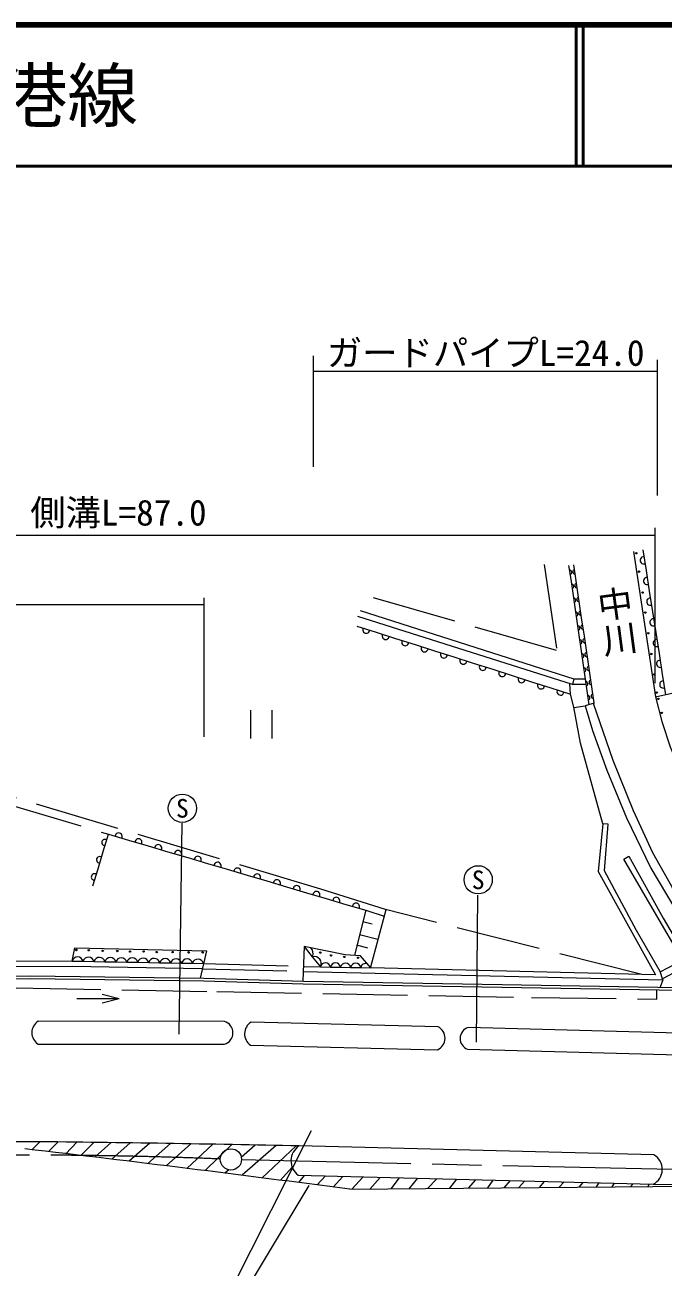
# Model space of a CAD drawing. Units: millimetres, scale not verified. Extents: x 40000 to 680000, y 20000 to 380000.
# Drawn here: x 258730 to 303914, y 292028 to 380000 of the extents above; entities that cross this region are included whole.
import ezdxf
from ezdxf.enums import TextEntityAlignment as Align

# ---------------------------------------------------------------- set-up
doc = ezdxf.new("R2010")
doc.units = ezdxf.units.MM
doc.header["$LTSCALE"] = 1000
doc.linetypes.add('CHAIN', pattern=[18.5, 12, -1.5, 3.5, -1.5])
doc.linetypes.add('DASHED', pattern=[7.5, 6, -1.5])
for name, color, linetype, lineweight in [('M-BGD', 7, 'Continuous', 13), ('M-BGD-EXST', 7, 'Continuous', 13), ('M-BMK', 2, 'CHAIN', 13), ('M-BMK-SRVR', 3, 'Continuous', 13), ('M-STR-HTXT', 7, 'Continuous', 13), ('M-STR-STRC', 7, 'Continuous', 13), ('M-STR-STRD', 7, 'Continuous', 13), ('M-TTL', 2, 'Continuous', 140), ('M-TTL-LINE', 7, 'Continuous', 50)]:
    doc.layers.add(name, color=color, linetype=linetype, lineweight=lineweight)
doc.layers.add('M-TTL-TXT', color=7, linetype='Continuous')
doc.styles.add('@ＭＳ ゴシック', font='')
doc.styles.add('ＭＳ ゴシック', font='')
doc.styles.get('@ＭＳ ゴシック').set_extended_font_data('@MS Gothic')
doc.styles.get('ＭＳ ゴシック').set_extended_font_data('MS Gothic')

msp = doc.modelspace()

# ---------------------------------------------------------------- linework, layer by layer
at = {"layer": 'M-BGD'}
for p, q in [((302473, 342822), (302702, 341356)), ((297225, 341726), (297368, 340739)), ((297735, 340783), (297591, 341761)), ((302702, 341356), (302932, 339891)), ((297368, 340739), (297511, 339752)), ((297879, 339805), (297735, 340783)), ((297511, 339752), (297654, 338764)), ((298023, 338826), (297879, 339805)), ((302932, 339891), (303162, 338425)), ((297654, 338764), (297797, 337777)), ((298167, 337848), (298023, 338826)), ((297500, 333285), (282307, 338105)), ((298312, 336870), (298167, 337848)), ((303162, 338425), (303391, 336960)), ((282231, 337427), (283605, 336989)), ((283605, 336989), (284979, 336551)), ((297797, 337777), (297940, 336790)), ((303391, 336960), (303621, 335494)), ((284979, 336551), (286353, 336114)), ((286353, 336114), (287727, 335676)), ((297940, 336790), (298083, 335802)), ((298456, 335891), (298312, 336870)), ((287727, 335676), (289101, 335238)), ((289101, 335238), (290475, 334800)), ((298083, 335802), (298226, 334815)), ((298600, 334913), (298456, 335891)), ((303621, 335494), (303851, 334029)), ((290475, 334800), (291850, 334363)), ((291850, 334363), (293224, 333925)), ((298226, 334815), (298369, 333828)), ((298744, 333935), (298600, 334913)), ((293224, 333925), (294598, 333487)), ((294598, 333487), (295972, 333049)), ((298369, 333828), (298512, 332840)), ((298888, 332956), (298744, 333935)), ((303851, 334029), (304080, 332563)), ((295972, 333049), (297346, 332611)), ((298512, 332840), (298655, 331853)), ((299032, 331978), (298888, 332956)), ((299034, 331966), (298398, 331776)), ((264285, 321464), (264656, 322684)), ((264656, 322684), (266056, 322270)), ((266056, 322270), (267457, 321856)), ((263914, 320245), (264285, 321464)), ((267457, 321856), (268857, 321442)), ((268857, 321442), (270257, 321029)), ((263544, 319025), (263914, 320245)), ((270257, 321029), (271658, 320615)), ((271658, 320615), (273058, 320201)), ((273058, 320201), (274459, 319787)), ((274459, 319787), (275859, 319373)), ((275859, 319373), (277260, 318959)), ((277260, 318959), (278660, 318545)), ((278660, 318545), (280060, 318132)), ((280060, 318132), (281461, 317718)), ((281461, 317718), (282861, 317304)), ((282861, 317304), (282060, 314111)), ((282861, 317304), (284167, 316891)), ((283312, 316321), (282656, 316486)), ((283717, 315227), (282422, 315553)), ((278510, 314739), (278399, 312293)), ((278510, 314739), (279080, 314014)), ((283012, 314626), (282238, 314820)), ((262075, 313702), (262850, 313687)), ((262850, 313687), (263624, 313673)), ((263624, 313673), (264399, 313659)), ((264399, 313659), (265174, 313645)), ((265174, 313645), (265948, 313630)), ((265948, 313630), (266723, 313616)), ((266723, 313616), (267497, 313602)), ((267497, 313602), (268272, 313588)), ((268272, 313588), (269047, 313573)), ((269047, 313573), (269821, 313559)), ((269821, 313559), (270596, 313545)), ((270596, 313545), (271371, 313531)), ((278445, 313323), (279651, 313288)), ((279080, 314014), (279651, 313288)), ((279651, 313288), (280365, 313276)), ((280365, 313276), (281078, 313263)), ((281078, 313263), (281791, 313251)), ((281791, 313251), (282505, 313238)), ((282505, 313238), (283218, 313226)), ((303462, 311007), (303455, 311659)), ((265410, 311032), (262410, 311032)), ((265410, 311032), (264210, 311332)), ((265410, 311032), (264210, 310732)), ((272855, 309432), (259665, 309443)), ((287977, 309057), (274741, 309380)), ((306238, 308560), (290114, 308992)), ((259664, 307823), (272854, 307812)), ((274701, 307741), (287937, 307418)), ((290073, 307463), (307046, 307008))]:
    msp.add_line(p, q, dxfattribs=at)
at = {"layer": 'M-BGD', "linetype": 'DASHED'}
for p, q in [((297595, 333699), (298387, 333700)), ((298447, 333286), (297500, 333285)), ((242555, 329245), (264656, 322684)), ((284288, 317338), (283186, 313264)), ((303711, 312950), (306729, 314538)), ((307050, 314148), (303874, 312443)), ((271371, 313531), (278445, 313323)), ((271284, 313163), (278430, 312971))]:
    msp.add_line(p, q, dxfattribs=at)
at = {"layer": 'M-BGD'}
for points in [[(301825, 342715), (303379, 332404), (305904, 332978)], [(282465, 338521), (297595, 333699), (297500, 333285)], [(303895, 312377), (303704, 312974), (302038, 315856), (299752, 320096), (300020, 323387), (299646, 323410), (298075, 329129), (297591, 331672), (297346, 332611), (297307, 333346)], [(297592, 331666), (298398, 331776), (298907, 330030), (299928, 327224), (301320, 323845), (303051, 320292), (304731, 317426), (306663, 314619), (308746, 312090)], [(309655, 312114), (307113, 315126), (305539, 317289), (304535, 318984), (303186, 321372), (301819, 324347), (300383, 327911), (298982, 331951)], [(303379, 332404), (303810, 330658), (304414, 328885), (305584, 326037), (307005, 322993), (308406, 320468), (309509, 318749), (310400, 317412), (311928, 315269), (315153, 312005)], [(299646, 323410), (299325, 320046), (303378, 312734), (283218, 313226)], [(306222, 312176), (303643, 316631), (301137, 320922), (301473, 321120), (303916, 316750), (306601, 312166)], [(262075, 313702), (262259, 314632), (271581, 314429), (271129, 312500)], [(283218, 313226), (282489, 314084), (281411, 314152), (278510, 314739)], [(271284, 313163), (262074, 313319), (253604, 313302), (246025, 313005), (235168, 312468), (230563, 312320), (227530, 312364), (225677, 312450)], [(225764, 312830), (234314, 312766), (246015, 313416), (255784, 313725), (262075, 313702)], [(225603, 311629), (230232, 311530), (237372, 311745), (248278, 312271), (259133, 312457), (271395, 312296), (278443, 312091), (292503, 311847), (305035, 311632)], [(225617, 311829), (230231, 311730), (237365, 311945), (248271, 312471), (259132, 312657), (271399, 312496), (278447, 312291), (292507, 312047), (304909, 311835)], [(278430, 312971), (303895, 312377), (303714, 311855)]]:
    msp.add_lwpolyline(points, dxfattribs=at)
at = {"layer": 'M-BGD', "linetype": 'DASHED'}
for points in [[(295497, 341788), (296376, 335697), (282722, 339615)], [(302416, 312757), (284268, 317343), (279686, 318797), (242825, 329812)], [(216941, 312628), (217648, 312307), (220547, 311569), (221536, 311354), (225664, 310938), (228867, 310790), (236213, 311035), (242784, 311433), (250542, 311711), (258106, 311811), (272323, 311541), (294596, 311120), (303462, 311007)]]:
    msp.add_lwpolyline(points, dxfattribs=at)
at = {"layer": 'M-BGD'}
for centre in [(302006, 342580), (302216, 341279), (302454, 339796), (302650, 338384), (302860, 336915), (303069, 335447), (303265, 333992), (303461, 332720), (303573, 332272), (303811, 331279), (262375, 314488), (263254, 314468), (264237, 314432), (265267, 314416), (266183, 314380), (267130, 314385), (268069, 314338), (269186, 314338), (270319, 314323), (271328, 314315), (279636, 314302), (280409, 314106), (281339, 314001), (282321, 313935)]:
    msp.add_circle(centre, 50, dxfattribs=at)
for centre, radius, start, end in [((302540, 342081), 252, 87.89102, 289.92375), ((297279, 341230), 167, 284.13219, 92.34731), ((297678, 341274), 166, 103.76965, 272.99348), ((297823, 340296), 166, 103.77168, 272.99196), ((302770, 340616), 252, 87.88958, 289.92254), ((297422, 340243), 167, 284.13219, 92.34731), ((297565, 339256), 167, 284.13219, 92.34731), ((297967, 339318), 166, 103.76956, 272.99013), ((302999, 339151), 252, 87.89102, 289.92375), ((297708, 338268), 167, 284.13219, 92.34731), ((298111, 338339), 166, 103.76792, 272.99572), ((303229, 337685), 252, 87.88878, 289.9237), ((282901, 337157), 246, 149.73366, 354.92365), ((297851, 337281), 167, 284.13219, 92.34731), ((298255, 337361), 166, 103.77286, 272.99027), ((284275, 336719), 246, 149.73366, 354.92365), ((285650, 336281), 246, 149.73366, 354.92365), ((297994, 336294), 167, 284.13219, 92.34731), ((298399, 336383), 166, 103.76956, 272.99013), ((303459, 336220), 252, 87.89182, 289.92259), ((287024, 335844), 246, 149.73356, 354.92603), ((288398, 335406), 246, 149.73356, 354.92603), ((298137, 335306), 167, 284.13047, 92.34952), ((298543, 335404), 166, 103.77168, 272.99196), ((289772, 334968), 246, 149.73356, 354.92603), ((291146, 334530), 246, 149.73237, 354.92649), ((298280, 334319), 167, 284.13219, 92.34731), ((298687, 334426), 166, 103.77342, 272.98971), ((303688, 334754), 252, 87.88878, 289.9237), ((292520, 334092), 246, 149.73533, 354.92425), ((293894, 333655), 246, 149.73533, 354.92425), ((298423, 333331), 167, 284.13219, 92.34731), ((298832, 333448), 166, 103.76783, 272.99237), ((303918, 333289), 252, 87.89073, 289.92404), ((295269, 333217), 246, 149.73533, 354.92425), ((296643, 332779), 246, 149.73366, 354.92365), ((298976, 332469), 166, 103.77286, 272.99027), ((298566, 332344), 167, 284.13219, 92.34731), ((264399, 322096), 225, 53.70587, 272.48801), ((265370, 322526), 249, 331.64076, 175.4327), ((266771, 322112), 249, 331.63897, 175.43449), ((264028, 320876), 225, 53.70587, 272.48801), ((268171, 321699), 249, 331.64129, 175.43217), ((269572, 321285), 249, 331.64067, 175.43345), ((270972, 320871), 249, 331.63906, 175.43214), ((272373, 320457), 249, 331.64076, 175.4327), ((273773, 320043), 249, 331.63949, 175.43396), ((263658, 319657), 225, 53.70582, 272.48549), ((275173, 319629), 249, 331.64076, 175.4311), ((276574, 319215), 249, 331.64076, 175.4327), ((277974, 318802), 249, 331.63897, 175.43449), ((279375, 318388), 249, 331.64129, 175.43217), ((280775, 317974), 249, 331.64067, 175.43345), ((282176, 317560), 249, 331.63906, 175.43214), ((278634, 314250), 505, 332.15479, 52.89959), ((262460, 313594), 400, 13.43525, 164.45552), ((263235, 313580), 400, 13.43286, 164.45641), ((264010, 313566), 400, 13.43522, 164.45555), ((264784, 313552), 400, 13.43525, 164.45552), ((265559, 313537), 400, 13.43525, 164.45552), ((266334, 313523), 400, 13.43545, 164.45384), ((267108, 313509), 400, 13.43525, 164.45552), ((267883, 313495), 400, 13.43525, 164.45552), ((268658, 313480), 400, 13.43471, 164.45456), ((269432, 313466), 400, 13.43522, 164.45555), ((270207, 313452), 400, 13.43525, 164.45552), ((270982, 313438), 400, 13.43525, 164.45552), ((279205, 313524), 505, 332.15591, 104.22058), ((280007, 313220), 362, 8.87986, 169.12845), ((280720, 313207), 362, 8.87971, 169.13021), ((281434, 313195), 362, 8.87971, 169.13021), ((282147, 313183), 362, 8.87892, 169.13097), ((282860, 313170), 362, 71.78944, 169.13054), ((260189, 308632), 965, 122.90775, 236.99534), ((272620, 308622), 843, 286.08655, 73.81583), ((275271, 308547), 988, 122.4775, 234.7266), ((287562, 308247), 910, 294.29141, 62.91269), ((290338, 308221), 803, 106.16668, 250.76669)]:
    msp.add_arc(centre, radius, start, end, dxfattribs=at)
at = {"layer": 'M-BGD-EXST'}
for p, q in [((274710, 331459), (274710, 329459)), ((276210, 331459), (276210, 329459)), ((269839, 323478), (269638, 308529)), ((290776, 318359), (290679, 307953))]:
    msp.add_line(p, q, dxfattribs=at)
msp.add_lwpolyline([(279000, 301672), (267615, 279127), (278852, 297820)], dxfattribs=at)
for centre in [(269881, 324520), (290820, 319458)]:
    msp.add_circle(centre, 1000, dxfattribs=at)
at = {"layer": 'M-BMK'}
msp.add_line((274066, 299640), (373071, 297432), dxfattribs=at)
msp.add_arc((258649, -52504), 352466, 87.73703, 103.8258, dxfattribs=at)
at = {"layer": 'M-BMK-SRVR'}
msp.add_circle((273316, 299657), 750, dxfattribs=at)
at = {"layer": 'M-STR-HTXT'}
for p, q in [((279128, 356558), (279128, 348699)), ((303487, 355462), (279128, 355462)), ((303487, 356276), (303487, 346664)), ((303339, 333375), (303339, 344370)), ((216020, 343870), (303339, 343870)), ((271418, 338919), (225517, 338918)), ((271418, 329585), (271418, 339419))]:
    msp.add_line(p, q, dxfattribs=at)
at = {"layer": 'M-STR-STRC'}
for p, q in [((259786, 300907), (259214, 300347)), ((261083, 300892), (260394, 300209)), ((262416, 300876), (261632, 300062)), ((263609, 300861), (262693, 299939)), ((264837, 300845), (263683, 299818)), ((266189, 300826), (264888, 299673)), ((267573, 300805), (266125, 299523)), ((269033, 300782), (267443, 299362)), ((270480, 300759), (268736, 299203)), ((272044, 300732), (270202, 299022)), ((273375, 300708), (271495, 298861)), ((275034, 300676), (274054, 299789)), ((276524, 300647), (274111, 298531)), ((277930, 300618), (275540, 298349)), ((273161, 298923), (272898, 298685)), ((277651, 299100), (276818, 298186)), ((278510, 298524), (278094, 298021)), ((280010, 298486), (279428, 297848)), ((281247, 298455), (280552, 297701)), ((282684, 298419), (281870, 297545)), ((283888, 298388), (283148, 297557)), ((285220, 298355), (284628, 297571)), ((286520, 298322), (285906, 297583)), ((287903, 298287), (287237, 297596)), ((289288, 298252), (288780, 297610)), ((281746, 297544), (308545, 297797)), ((290629, 298218), (290101, 297623)), ((291866, 298187), (291475, 297636)), ((293091, 298156), (292626, 297647)), ((294117, 298130), (293693, 297657)), ((295490, 298096), (295141, 297671)), ((296906, 298060), (296557, 297684)), ((298226, 298027), (297952, 297697)), ((299368, 297998), (299177, 297709)), ((300457, 297970), (300287, 297719)), ((301734, 297938), (301618, 297732)), ((302919, 297908), (302823, 297743)), ((303208, 297901), (306431, 297843))]:
    msp.add_line(p, q, dxfattribs=at)
for centre, radius, start, end in [((263008, -163982), 464909, 90.45828, 94.51197), ((239507, -1543043), 1844062, 88.79963, 89.38534), ((78974, -1240228), 1551083, 82.48825, 83.34499)]:
    msp.add_arc(centre, radius, start, end, dxfattribs=at)
at = {"layer": 'M-STR-STRD'}
for p, q in [((303260, 299980), (278138, 300614)), ((278086, 298535), (303208, 297901))]:
    msp.add_line(p, q, dxfattribs=at)
for centre, radius, start, end in [((278830, 299556), 1264, 123.1718, 233.93831), ((302673, 298955), 1182, 296.89104, 60.21907)]:
    msp.add_arc(centre, radius, start, end, dxfattribs=at)
at = {"layer": 'M-TTL'}
msp.add_line((680000, 380000), (40000, 380000), dxfattribs=at)
at = {"layer": 'M-TTL-LINE'}
for p, q in [((297750, 380000), (297750, 370000)), ((298250, 380000), (298250, 370000)), ((40000, 370000), (680000, 370000))]:
    msp.add_line(p, q, dxfattribs=at)

# ---------------------------------------------------------------- texts
at = {"layer": 'M-BGD-EXST', "style": 'ＭＳ ゴシック'}
for p in [(269881, 324520), (290820, 319458)]:
    msp.add_text('S', height=1320, dxfattribs=at).set_placement(p, align=Align.MIDDLE_CENTER)
at = {"layer": 'M-STR-HTXT', "style": 'ＭＳ ゴシック'}
for s, p in [('ガードパイプL=24.0', (291352, 356770)), ('側溝L=87.0', (265354, 345460))]:
    msp.add_text(s, height=1833, dxfattribs=at).set_placement(p, align=Align.MIDDLE_CENTER)
at = {"layer": 'M-STR-HTXT', "style": '@ＭＳ ゴシック'}
msp.add_text('中川', height=1833, rotation=277.563, dxfattribs=at).set_placement((298865, 340056), align=Align.BOTTOM_LEFT)
at = {"layer": 'M-TTL-TXT', "style": 'ＭＳ ゴシック'}
msp.add_text('一般県道\u3000中ノ関港線', height=3666, dxfattribs=at).set_placement((216734, 375000), align=Align.MIDDLE_LEFT)

doc.saveas('drawing.dxf')
